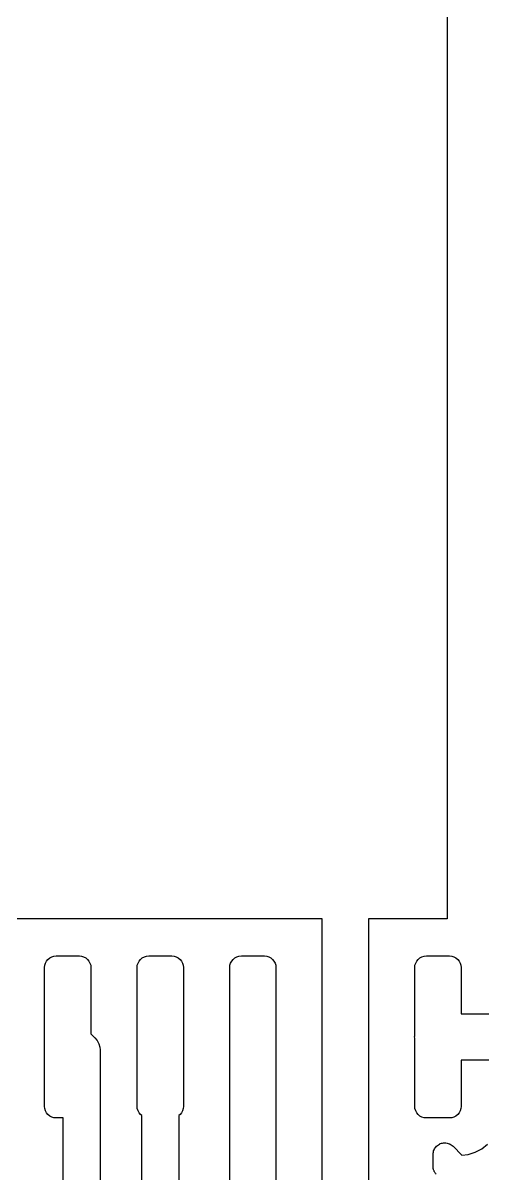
# Model space of a CAD drawing. Extents: x 113.2 to 188.8, y -123.8 to -78.2.
# Drawn here: x 156.91 to 159.39, y -96.58 to -90.36 of the extents above; entities that cross this region are included whole.
import ezdxf

# ---------------------------------------------------------------- set-up
doc = ezdxf.new("R2010")
doc.units = 0
doc.layers.add('BLACK', color=7, linetype='CONTINUOUS')

msp = doc.modelspace()

# ---------------------------------------------------------------- linework, layer by layer
at = {"layer": 'BLACK', "linetype": 'CONTINUOUS'}
for p, q in [((159.2, -89.6), (159.2, -95.2)), ((158.525, -95.2), (153.6, -95.2)), ((158.525, -95.4625), (158.525, -95.2)), ((159.2, -95.2), (158.775, -95.2)), ((158.775, -95.2), (158.775, -96.78)), ((157.03, -95.4386), (157.036, -95.4278)), ((157.036, -95.4278), (157.043, -95.4183)), ((157.043, -95.4183), (157.053, -95.4105)), ((157.053, -95.4105), (157.064, -95.4048)), ((157.064, -95.4048), (157.075, -95.4012)), ((157.075, -95.4012), (157.088, -95.4)), ((157.088, -95.4), (157.213, -95.4)), ((157.213, -95.4), (157.225, -95.4012)), ((157.225, -95.4012), (157.236, -95.4048)), ((157.236, -95.4048), (157.247, -95.4105)), ((157.247, -95.4105), (157.257, -95.4183)), ((157.257, -95.4183), (157.264, -95.4278)), ((157.264, -95.4278), (157.27, -95.4386)), ((157.53, -95.4386), (157.536, -95.4278)), ((157.536, -95.4278), (157.543, -95.4183)), ((157.543, -95.4183), (157.553, -95.4105)), ((157.553, -95.4105), (157.564, -95.4048)), ((157.564, -95.4048), (157.575, -95.4012)), ((157.575, -95.4012), (157.588, -95.4)), ((157.588, -95.4), (157.713, -95.4)), ((157.713, -95.4), (157.725, -95.4012)), ((157.725, -95.4012), (157.736, -95.4048)), ((157.736, -95.4048), (157.747, -95.4105)), ((157.747, -95.4105), (157.757, -95.4183)), ((157.757, -95.4183), (157.764, -95.4278)), ((157.764, -95.4278), (157.77, -95.4386)), ((158.03, -95.4386), (158.036, -95.4278)), ((158.036, -95.4278), (158.043, -95.4183)), ((158.043, -95.4183), (158.053, -95.4105)), ((158.053, -95.4105), (158.064, -95.4048)), ((158.064, -95.4048), (158.075, -95.4012)), ((158.075, -95.4012), (158.088, -95.4)), ((158.088, -95.4), (158.213, -95.4)), ((158.213, -95.4), (158.225, -95.4012)), ((158.225, -95.4012), (158.236, -95.4048)), ((158.236, -95.4048), (158.247, -95.4105)), ((158.247, -95.4105), (158.257, -95.4183)), ((158.257, -95.4183), (158.264, -95.4278)), ((158.264, -95.4278), (158.27, -95.4386)), ((159.03, -95.4386), (159.036, -95.4278)), ((159.036, -95.4278), (159.043, -95.4183)), ((159.043, -95.4183), (159.053, -95.4105)), ((159.053, -95.4105), (159.064, -95.4048)), ((159.064, -95.4048), (159.075, -95.4012)), ((159.075, -95.4012), (159.088, -95.4)), ((159.088, -95.4), (159.213, -95.4)), ((159.213, -95.4), (159.225, -95.4012)), ((159.225, -95.4012), (159.236, -95.4048)), ((159.236, -95.4048), (159.247, -95.4105)), ((159.247, -95.4105), (159.257, -95.4183)), ((159.257, -95.4183), (159.264, -95.4278)), ((159.264, -95.4278), (159.27, -95.4386)), ((157.025, -95.4625), (157.026, -95.4503)), ((157.025, -96.2125), (157.025, -95.4625)), ((157.026, -95.4503), (157.03, -95.4386)), ((157.27, -95.4386), (157.274, -95.4503)), ((157.274, -95.4503), (157.275, -95.4625)), ((157.275, -95.4625), (157.275, -95.8211)), ((157.525, -95.4625), (157.526, -95.4503)), ((157.525, -96.2125), (157.525, -95.4625)), ((157.526, -95.4503), (157.53, -95.4386)), ((157.77, -95.4386), (157.774, -95.4503)), ((157.774, -95.4503), (157.775, -95.4625)), ((157.775, -95.4625), (157.775, -96.2125)), ((158.025, -95.4625), (158.026, -95.4503)), ((158.025, -95.8314), (158.025, -95.4625)), ((158.026, -95.4503), (158.03, -95.4386)), ((158.27, -95.4386), (158.274, -95.4503)), ((158.274, -95.4503), (158.275, -95.4625)), ((158.275, -95.4625), (158.275, -98.5813)), ((158.525, -95.8314), (158.525, -95.4625)), ((159.025, -95.4625), (159.026, -95.4503)), ((159.025, -95.8314), (159.025, -95.4625)), ((159.026, -95.4503), (159.03, -95.4386)), ((159.27, -95.4386), (159.274, -95.4503)), ((159.274, -95.4503), (159.275, -95.4625)), ((159.275, -95.4625), (159.275, -95.7125)), ((159.275, -95.7125), (159.471, -95.7125)), ((157.275, -95.8211), (157.292, -95.8383)), ((157.292, -95.8383), (157.296, -95.8414)), ((157.296, -95.8414), (157.309, -95.8567)), ((157.309, -95.8567), (157.313, -95.8644)), ((157.313, -95.8644), (157.318, -95.874)), ((158.025, -98.6269), (158.025, -95.8314)), ((158.525, -96.8289), (158.525, -95.8314)), ((159.024, -95.8375), (159.025, -95.8314)), ((159.025, -95.8436), (159.024, -95.8375)), ((159.025, -96.2125), (159.025, -95.8436)), ((157.318, -95.874), (157.324, -95.8929)), ((157.324, -95.8929), (157.324, -95.8929)), ((157.324, -95.8929), (157.325, -95.9076)), ((157.325, -95.9076), (157.325, -95.9076)), ((157.325, -95.9076), (157.325, -95.9125)), ((157.325, -95.9125), (157.325, -95.9174)), ((157.325, -95.9174), (157.325, -98.9493)), ((159.471, -95.9625), (159.275, -95.9625)), ((159.275, -95.9625), (159.275, -96.2125)), ((157.026, -96.2247), (157.025, -96.2125)), ((157.03, -96.2364), (157.026, -96.2247)), ((157.036, -96.2472), (157.03, -96.2364)), ((157.526, -96.2247), (157.525, -96.2125)), ((157.53, -96.2364), (157.526, -96.2247)), ((157.536, -96.2472), (157.53, -96.2364)), ((157.77, -96.2364), (157.764, -96.2472)), ((157.774, -96.2247), (157.77, -96.2364)), ((157.775, -96.2125), (157.774, -96.2247)), ((159.026, -96.2247), (159.025, -96.2125)), ((159.03, -96.2364), (159.026, -96.2247)), ((159.036, -96.2472), (159.03, -96.2364)), ((159.27, -96.2364), (159.264, -96.2472)), ((159.274, -96.2247), (159.27, -96.2364)), ((159.275, -96.2125), (159.274, -96.2247)), ((157.043, -96.2567), (157.036, -96.2472)), ((157.053, -96.2645), (157.043, -96.2567)), ((157.064, -96.2702), (157.053, -96.2645)), ((157.075, -96.2738), (157.064, -96.2702)), ((157.088, -96.275), (157.075, -96.2738)), ((157.125, -96.275), (157.088, -96.275)), ((157.125, -98.9858), (157.125, -96.275)), ((157.543, -96.2567), (157.536, -96.2472)), ((157.55, -96.2622), (157.543, -96.2567)), ((157.55, -98.8451), (157.55, -96.2622)), ((157.757, -96.2567), (157.75, -96.2622)), ((157.75, -96.2622), (157.75, -98.8086)), ((157.764, -96.2472), (157.757, -96.2567)), ((159.043, -96.2567), (159.036, -96.2472)), ((159.053, -96.2645), (159.043, -96.2567)), ((159.064, -96.2702), (159.053, -96.2645)), ((159.075, -96.2738), (159.064, -96.2702)), ((159.088, -96.275), (159.075, -96.2738)), ((159.213, -96.275), (159.088, -96.275)), ((159.225, -96.2738), (159.213, -96.275)), ((159.236, -96.2702), (159.225, -96.2738)), ((159.247, -96.2645), (159.236, -96.2702)), ((159.257, -96.2567), (159.247, -96.2645)), ((159.264, -96.2472), (159.257, -96.2567)), ((159.139, -96.432), (159.143, -96.4274)), ((159.143, -96.4272), (159.148, -96.4233)), ((159.143, -96.4273), (159.143, -96.4272)), ((159.143, -96.4274), (159.143, -96.4273)), ((159.148, -96.4233), (159.153, -96.4197)), ((159.153, -96.4195), (159.158, -96.4167)), ((159.153, -96.4196), (159.153, -96.4195)), ((159.153, -96.4197), (159.153, -96.4196)), ((159.158, -96.4167), (159.163, -96.4139)), ((159.163, -96.4139), (159.164, -96.4139)), ((159.164, -96.4139), (159.17, -96.4121)), ((159.164, -96.4139), (159.164, -96.4139)), ((159.17, -96.4121), (159.175, -96.4104)), ((159.175, -96.4104), (159.181, -96.4099)), ((159.175, -96.4104), (159.175, -96.4104)), ((159.175, -96.4104), (159.175, -96.4104)), ((159.181, -96.4099), (159.187, -96.4093)), ((159.187, -96.4093), (159.187, -96.4093)), ((159.187, -96.4093), (159.188, -96.4093)), ((159.188, -96.4093), (159.193, -96.4099)), ((159.193, -96.4099), (159.2, -96.4105)), ((159.2, -96.4105), (159.2, -96.4106)), ((159.2, -96.4106), (159.2, -96.4106)), ((159.2, -96.4106), (159.205, -96.4123)), ((159.205, -96.4123), (159.211, -96.4141)), ((159.211, -96.4141), (159.211, -96.4142)), ((159.211, -96.4142), (159.212, -96.4142)), ((159.212, -96.4142), (159.217, -96.417)), ((159.217, -96.417), (159.222, -96.4199)), ((159.222, -96.4199), (159.222, -96.42)), ((159.222, -96.42), (159.222, -96.42)), ((159.222, -96.42), (159.227, -96.4238)), ((159.227, -96.4238), (159.232, -96.4277)), ((159.232, -96.4277), (159.279, -96.4755)), ((159.387, -96.4421), (159.417, -96.4171)), ((159.124, -96.4713), (159.125, -96.4652)), ((159.124, -96.4715), (159.124, -96.4713)), ((159.124, -96.4721), (159.124, -96.4715)), ((159.124, -96.4715), (159.124, -96.4715)), ((159.124, -96.4715), (159.124, -96.4715)), ((159.124, -96.5372), (159.124, -96.4721)), ((159.125, -96.4652), (159.126, -96.4593)), ((159.126, -96.4591), (159.127, -96.4534)), ((159.126, -96.4592), (159.126, -96.4591)), ((159.126, -96.4593), (159.126, -96.4592)), ((159.127, -96.4534), (159.129, -96.4476)), ((159.129, -96.4474), (159.132, -96.4421)), ((159.129, -96.4475), (159.129, -96.4474)), ((159.129, -96.4476), (159.129, -96.4475)), ((159.132, -96.4421), (159.135, -96.4368)), ((159.135, -96.4366), (159.139, -96.432)), ((159.135, -96.4367), (159.135, -96.4366)), ((159.135, -96.4368), (159.135, -96.4367)), ((159.279, -96.4755), (159.314, -96.4721)), ((159.314, -96.4721), (159.352, -96.4607)), ((159.352, -96.4607), (159.387, -96.4421)), ((159.125, -96.54), (159.124, -96.5372)), ((159.125, -96.5429), (159.125, -96.54)), ((159.125, -96.5461), (159.125, -96.5429)), ((159.125, -96.5494), (159.125, -96.5461)), ((159.126, -96.5521), (159.125, -96.5494)), ((159.127, -96.5549), (159.126, -96.5521)), ((159.128, -96.558), (159.127, -96.5549)), ((159.129, -96.5612), (159.128, -96.558)), ((159.13, -96.5637), (159.129, -96.5612)), ((159.131, -96.5663), (159.13, -96.5637)), ((159.133, -96.5691), (159.131, -96.5663)), ((159.135, -96.572), (159.133, -96.5691)), ((159.137, -96.5742), (159.135, -96.572)), ((159.138, -96.5766), (159.137, -96.5742)), ((159.14, -96.5789), (159.138, -96.5766))]:
    msp.add_line(p, q, dxfattribs=at)

doc.saveas('drawing.dxf')
